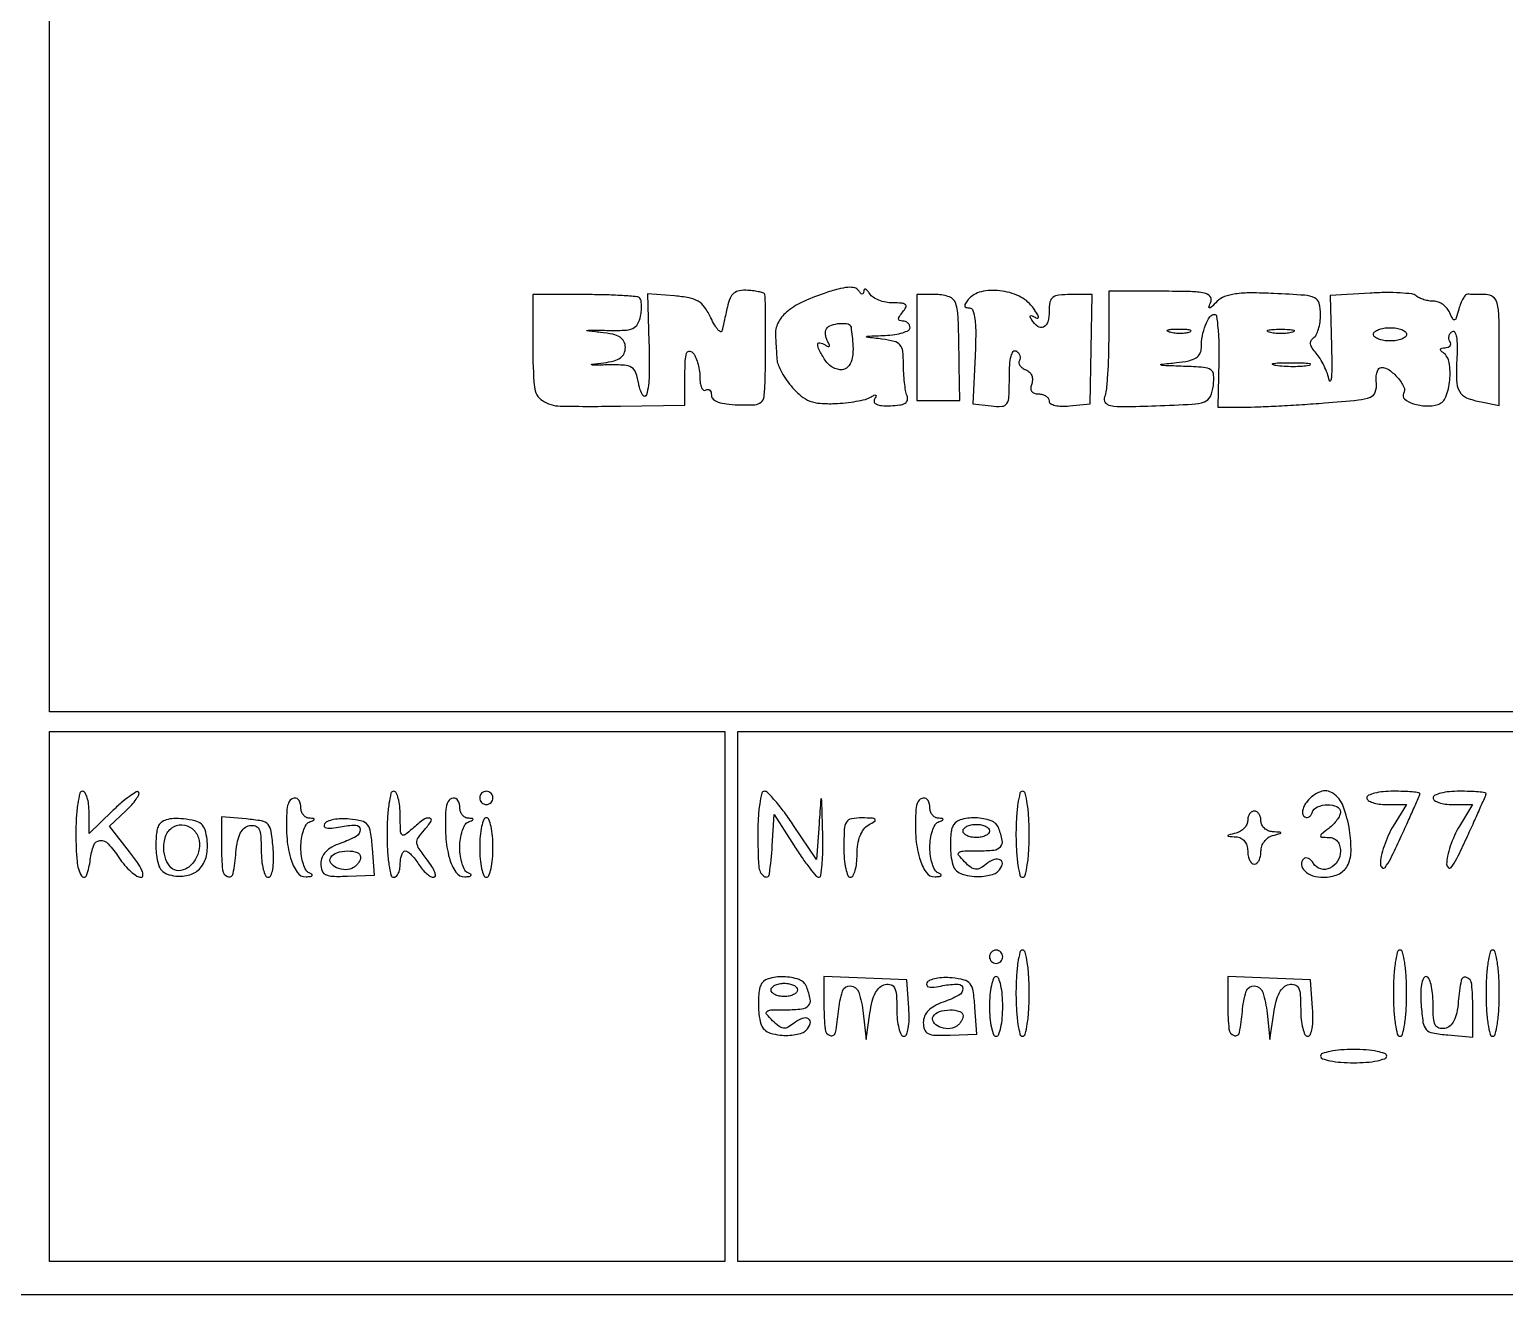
# Model space of a CAD drawing. Extents: x 0 to 836, y 5 to 589.
# Drawn here: x 786.7 to 805.54, y 4.74 to 20.9 of the extents above; entities that cross this region are included whole.
import ezdxf

# ---------------------------------------------------------------- set-up
doc = ezdxf.new("R2010")
doc.units = 0
doc.header["$MEASUREMENT"] = 0

msp = doc.modelspace()

# ---------------------------------------------------------------- linework, layer by layer
for points in [[(201.712326, 537.783562, -0.000001), (217.055896, 537.76491, -0.426088)], [(546.957638, 269.095817, -0.000001), (546.976289, 285.583213, -0.415883)], [(420.497259, 588.710259, 0.000013), (261.145696, 588.714318, 0.000021), (126.989856, 588.708632)], [(718.0002, 320.588723, -0.000011), (717.997333, 194.273324, -0.000202)], [(604.852986, 529.408162, -0.000002), (620.423836, 529.389509, -0.550615)], [(308.18842, 529.408162, -0.000002), (322.638019, 529.38951, -0.415836)], [(531.796111, 538.074638, -0.000002), (517.6951, 538.093291, -0.426056)], [(693.315638, 481.579418, -0.000002), (693.334294, 494.031443, -0.550517)], [(693.109162, 421.684687, -0.000002), (693.090507, 409.236574, -0.415775)], [(420.462, 4.7376), (836.1018, 4.7376), (836.1018, 4.9491, 0.047675), (836.091092, 5.061147, 0.173074), (836.05527, 5.121825, 0.144586), (835.98451, 5.152374, 0.030103), (835.848, 5.1606), (835.5942, 5.1606), (835.5942, 29.943407, 0.000223), (835.589332, 40.867792, 0.000628), (835.572933, 48.504221, 0.000026), (835.551504, 54.703733, 0.258997), (835.509671, 54.778456, -0.259848), (835.46748, 54.854103), (835.446278, 121.592707, -0.000059), (835.429914, 203.53197, -0.00002), (835.42504, 321.569549)], [(718.148241, 147.565102, 0.000075), (718.164575, 211.571705, 0.000026), (718.1694, 303.889409)], [(717.979042, 153.570589, -0.000014), (717.95733, 128.915092, -0.566366)]]:
    msp.add_lwpolyline(points, format="xyb")
for points in [[(835.1712, 30.2445), (835.1712, 12.1824), (811.0602, 12.1824), (786.9492, 12.1824), (786.9492, 30.2445), (786.9492, 48.3066), (811.0602, 48.3066), (835.1712, 48.3066)], [(795.5784, 8.5446), (795.5784, 5.1606), (791.2638, 5.1606), (786.9492, 5.1606), (786.9492, 8.5446), (786.9492, 11.9286), (791.2638, 11.9286), (795.5784, 11.9286)], [(821.1276, 8.5446), (821.1276, 5.1606), (808.4376, 5.1606), (795.7476, 5.1606), (795.7476, 8.5446), (795.7476, 11.9286), (808.4376, 11.9286), (821.1276, 11.9286)]]:
    msp.add_lwpolyline(points, close=True)
for points in [[(795.612675, 17.355239, -0.000821), (795.592381, 17.263435, -0.000846), (795.571985, 17.172608, -0.000816), (795.554043, 17.093937, -0.003609), (795.543068, 17.047704, -0.471345), (795.524551, 17.038769, -0.111391), (795.493097, 17.06284, -0.044346), (795.449641, 17.125404, -0.018289), (795.401786, 17.216904, 0.043862), (795.323505, 17.349602, 0.102941), (795.239303, 17.427261, 0.089285), (795.123345, 17.471137, 0.027568), (794.937397, 17.495168), (794.593757, 17.520436), (794.611446, 16.902968, -0.012269), (794.61319, 16.477812, -0.055288), (794.580811, 16.231866, -0.675767), (794.532085, 16.224955, -0.087197), (794.479857, 16.368402, 0.038334), (794.442806, 16.512394, 0.169425), (794.389639, 16.580316, 0.129362), (794.297016, 16.610364, 0.018838), (794.097363, 16.614104, -0.000883), (793.903059, 16.610766, -0.108813), (793.879097, 16.615657, -0.757288), (793.880051, 16.622252, -0.001639), (794.03445, 16.642058, 0.031255), (794.164531, 16.666644, 0.091294), (794.247166, 16.704679, 0.133319), (794.292978, 16.75993, 0.107206), (794.3094, 16.835643, 0.114442), (794.291337, 16.913528, 0.142549), (794.241504, 16.968216, 0.086504), (794.14852, 17.00493, 0.023651), (793.99215, 17.029553, -0.001618), (793.819567, 17.048985, -0.803548), (793.818905, 17.055484, -0.084506), (793.84916, 17.060057, -0.000821), (794.071012, 17.055567, 0.014046), (794.294772, 17.056958, 0.090207), (794.404926, 17.080924, 0.167152), (794.466491, 17.135511, 0.081603), (794.503051, 17.235262, 0.024992), (794.513555, 17.310623, 0.031121), (794.515414, 17.381302, 0.032392), (794.509587, 17.438971, 0.156239), (794.494688, 17.467912, 0.177753), (794.456425, 17.485625, 0.004794), (794.268742, 17.49919, 0.009404), (794.044867, 17.508992, 0.006237), (793.7877, 17.5122), (793.125, 17.5122), (793.125, 16.841101, 0.021405), (793.146797, 16.332175, 0.227177), (793.249295, 16.158189, 0.145059), (793.474593, 16.087622, 0.007446), (794.246962, 16.087204), (795.0708, 16.099027), (795.0708, 16.484133, -0.011059), (795.074893, 16.669149, -0.068344), (795.09195, 16.762511, -0.289156), (795.123478, 16.788567, -0.232323), (795.165975, 16.774065, -0.085529), (795.202527, 16.722293, -0.036907), (795.233192, 16.643309, -0.035134), (795.254129, 16.552383, -0.039038), (795.26115, 16.462588, 0.032826), (795.266394, 16.382799, 0.069672), (795.282895, 16.323264, 0.134558), (795.307175, 16.293054, 0.303828), (795.335175, 16.292036, -0.133816), (795.363293, 16.300351, -0.190457), (795.387455, 16.291395, -0.142476), (795.403757, 16.265184, -0.068447), (795.4092, 16.22561, 0.219742), (795.431638, 16.17702, 0.090761), (795.495826, 16.139879, 0.05639), (795.600946, 16.11517, 0.023002), (795.7476, 16.104562, 0.015923), (795.962437, 16.105771, 0.169158), (796.042723, 16.137153, 0.189489), (796.081437, 16.209998, 0.020882), (796.095331, 16.402094, 0.006055), (796.100279, 16.671973, 0.002455), (796.100762, 17.039793, 0.001282), (796.098495, 17.40794, 0.02991), (796.091339, 17.5122, 0.2785), (796.07768, 17.529385, 0.027591), (796.02519, 17.54567, 0.028489), (795.955475, 17.558983, 0.018524), (795.873816, 17.566739, 0.053337), (795.766818, 17.561501, 0.132075), (795.695661, 17.529883, 0.124437), (795.647401, 17.465395, 0.04476)], [(796.848911, 17.528218, 0.028753), (796.561192, 17.412433, 0.068005), (796.367805, 17.286866, 0.098404), (796.259142, 17.147701, 0.13246), (796.227, 16.991843, 0.000308), (796.231288, 16.921206, 0.000189), (796.23643, 16.837865, 0.000189), (796.241586, 16.755322, 0.000336), (796.245903, 16.68735, 0.081522), (796.262444, 16.615671, 0.027944), (796.3085, 16.519183, 0.026911), (796.372141, 16.416543, 0.028015), (796.445653, 16.322766, 0.043072), (796.557964, 16.215196, 0.079365), (796.667516, 16.152565, 0.07121), (796.799186, 16.123291, 0.028953), (796.983195, 16.119849, 0.016528), (797.124215, 16.130054, 0.017807), (797.260763, 16.149423, 0.017615), (797.376219, 16.174242, 0.076802), (797.440416, 16.201404, -0.020872), (797.486253, 16.227154, -0.228064), (797.506819, 16.2276, -0.407146), (797.512262, 16.213592, -0.037755), (797.493449, 16.177286, 0.237744), (797.49018, 16.139696, 0.201315), (797.518444, 16.110974, 0.082245), (797.587126, 16.09475, 0.024072), (797.695944, 16.092605, 0.024613), (797.817219, 16.10204, 0.104101), (797.885688, 16.125823, 0.209924), (797.913561, 16.165266, 0.142901), (797.908967, 16.220809, -0.049034), (797.891058, 16.285918, -0.014086), (797.87622, 16.389517, -0.01403), (797.866008, 16.507935, -0.014494), (797.8626, 16.625459, 0.02782), (797.853498, 16.788912, 0.151585), (797.818418, 16.869156, 0.155225), (797.744552, 16.914422, 0.029591), (797.58765, 16.943401, -0.000683), (797.392774, 16.967855, -0.602997), (797.390154, 16.97483, -0.202828), (797.403505, 16.981192, -0.000452), (797.62995, 16.991061, 0.025125), (797.751513, 17.002385, 0.039239), (797.854008, 17.025474, 0.04607), (797.926921, 17.055623, 0.278546), (797.9472, 17.0892, 0.111474), (797.939914, 17.121473, 0.100072), (797.919306, 17.148949, 0.094595), (797.888498, 17.16738, 0.087854), (797.852241, 17.1738, -0.088569), (797.813846, 17.180655, -0.31786), (797.800515, 17.200061, -0.147962), (797.81119, 17.233687, -0.022889), (797.853824, 17.290125, 0.05439), (797.89315, 17.349622, 0.337317), (797.887164, 17.383421, 0.170445), (797.843083, 17.402434, 0.017392), (797.727661, 17.40645, -0.047421), (797.637006, 17.415067, -0.046148), (797.548732, 17.44062, -0.049888), (797.475498, 17.478162, -0.108617), (797.431274, 17.522775, 0.031701), (797.402648, 17.5622, 0.121907), (797.378474, 17.580078, 0.339855), (797.362611, 17.57584, 0.157256), (797.355, 17.5545, -0.089364), (797.349363, 17.527906, -0.340758), (797.335639, 17.519923, -0.178781), (797.315497, 17.530507, -0.036095), (797.290255, 17.562965, 0.190241), (797.239524, 17.598118, 0.077292), (797.15426, 17.604586, 0.046517), (797.028876, 17.582865, 0.015152)], [(798.691488, 17.44875, 0.030436), (798.654906, 17.399031, 0.176762), (798.647805, 17.367801, 0.295537), (798.66355, 17.349147, 0.073892), (798.70492, 17.343, -0.318828), (798.750742, 17.310475, -0.054172), (798.776374, 17.200007, -0.032225), (798.786538, 17.016509, -0.009062), (798.778729, 16.72965), (798.7509, 16.1163), (798.98355, 16.089531, 0.04144), (799.122649, 16.085116, 0.242507), (799.183922, 16.120766, 0.132583), (799.211172, 16.207503, 0.010194), (799.2162, 16.454074, -0.016325), (799.221471, 16.615453, -0.045952), (799.239125, 16.726881, -0.096644), (799.266788, 16.785388, -0.390747), (799.30218, 16.792247, -0.07983), (799.331761, 16.766672, -0.091224), (799.350215, 16.734188, -0.100758), (799.354824, 16.699963, -0.122251), (799.344966, 16.669219, 0.172456), (799.338424, 16.63883, 0.119865), (799.351175, 16.605771, 0.090278), (799.382141, 16.574891, 0.059454), (799.42676, 16.551367, -0.098782), (799.471755, 16.522948, -0.103264), (799.501553, 16.479833, -0.101096), (799.511999, 16.427611, -0.090833), (799.501822, 16.373302, 0.072561), (799.489315, 16.31777, 0.166743), (799.499935, 16.276823, 0.171186), (799.533153, 16.251702, 0.077254), (799.587849, 16.2432, -0.064347), (799.639825, 16.236483, -0.082065), (799.683864, 16.216774, -0.098733), (799.713327, 16.187547, -0.149238), (799.7238, 16.15324, 0.267008), (799.742637, 16.120481, 0.072462), (799.800269, 16.097299, 0.052764), (799.884728, 16.086056, 0.031968), (799.985605, 16.08979), (800.247411, 16.1163), (800.260555, 16.814283), (800.2737, 17.512266), (799.99875, 17.512233, 0.025204), (799.847412, 17.504581, 0.139611), (799.772448, 17.474784, 0.181621), (799.735009, 17.414493, 0.049133), (799.7238, 17.3007, -0.062984), (799.706749, 17.16588, -0.213387), (799.652816, 17.098093, -0.287445), (799.580088, 17.104037, -0.094248), (799.504221, 17.186871, -0.029724), (799.482156, 17.22783, -0.394801), (799.48705, 17.242732, -0.249912), (799.507099, 17.242966, -0.018861), (799.555982, 17.215246, 0.216266), (799.580453, 17.212106, 0.419836), (799.588659, 17.227967, 0.066347), (799.564031, 17.278947, 0.015931), (799.509768, 17.355863, 0.123245), (799.339705, 17.493189, 0.080426), (799.095628, 17.56167, 0.084297), (798.854098, 17.548332, 0.164522)], [(800.485383, 16.948069, -0.007961), (800.481452, 16.705805, -0.009717), (800.469765, 16.479414, -0.008415), (800.453099, 16.29018, -0.065527), (800.432471, 16.204229, 0.256784), (800.441942, 16.135174, 0.192737), (800.508531, 16.094258, 0.046635), (800.679115, 16.0811, 0.004671), (801.088121, 16.09156, 0.004563), (801.553177, 16.112053, 0.071024), (801.709329, 16.14289, 0.203004), (801.784611, 16.211264, 0.07975), (801.823269, 16.34895, 0.044794), (801.826739, 16.48755, 0.237047), (801.789482, 16.551139, 0.125789), (801.698584, 16.58177, 0.009971), (801.442569, 16.595822, -0.000758), (801.181151, 16.605342, -0.111937), (801.152075, 16.613104, -0.739545), (801.153717, 16.621803, -0.001613), (801.35235, 16.643228, 0.02365), (801.508125, 16.667013, 0.085617), (801.601294, 16.703109, 0.141775), (801.65139, 16.757026, 0.117286), (801.6696, 16.833588, -0.044674), (801.683068, 16.984022, -0.049953), (801.723046, 17.123894, -0.057394), (801.778463, 17.227072, -0.245578), (801.8384, 17.2584, -0.37446), (801.864207, 17.235921, -0.011504), (801.881644, 17.084425, -0.017367), (801.892528, 16.893223, -0.01047), (801.892798, 16.666143), (801.8811, 16.073887), (802.2195, 16.07445, 0.009745), (802.395027, 16.078164, 0.002993), (802.659728, 16.090516, 0.002994), (802.955855, 16.107891, 0.003277), (803.242949, 16.128351, 0.004858), (803.675922, 16.166298, 0.067036), (803.82881, 16.202258, 0.218326), (803.892422, 16.267075, 0.114355), (803.906049, 16.381644, -0.039415), (803.903709, 16.458231, -0.062323), (803.914985, 16.522863, -0.086628), (803.937166, 16.566525, -0.236236), (803.967292, 16.5816, -0.15518), (804.069236, 16.54918, -0.060585), (804.179939, 16.44874, -0.062819), (804.257816, 16.33179, -0.259493), (804.254065, 16.24994, 0.376943), (804.266015, 16.179212, 0.093695), (804.378244, 16.118536, 0.066868), (804.542855, 16.089388, 0.087484), (804.69405, 16.109587, 0.230075), (804.794071, 16.204578, 0.065527), (804.843866, 16.419144, 0.064612), (804.836709, 16.643592, 0.197974), (804.758489, 16.770655, -0.050293), (804.729122, 16.796861, -0.287319), (804.725505, 16.816503, -0.257501), (804.741851, 16.829975, -0.04342), (804.783643, 16.834105, 0.075619), (804.822372, 16.84046, 0.150532), (804.847557, 16.858154, 0.184725), (804.855419, 16.884097, 0.121205), (804.845713, 16.914154, -0.100501), (804.833241, 16.94798, -0.098277), (804.834803, 16.984277, -0.097593), (804.850148, 17.017428, -0.097594), (804.876923, 17.042279, -0.436464), (804.907061, 17.033954, -0.075912), (804.928346, 16.971131, -0.040809), (804.938681, 16.861002, -0.017098), (804.935372, 16.71197, 0.018439), (804.929641, 16.418386, 0.120036), (804.966807, 16.276558, 0.174769), (805.058346, 16.194714, 0.050041), (805.24395, 16.14064), (805.4766, 16.097463), (805.4766, 16.804832, 0.005006), (805.47233, 17.231363, 0.053742), (805.450391, 17.402629, 0.17382), (805.39882, 17.481518, 0.163332), (805.3074, 17.5122, -0.00264), (805.237968, 17.512567, -0.002724), (805.169264, 17.513667, -0.002631), (805.109744, 17.515257, -0.011637), (805.07475, 17.517193, 0.230836), (805.046848, 17.506203, 0.049397), (805.014721, 17.463337, 0.042156), (804.983967, 17.401294, 0.02918), (804.959495, 17.326843, -0.009376), (804.927327, 17.214121, -0.224484), (804.905769, 17.190434, -0.389007), (804.882655, 17.198904, -0.018825), (804.844694, 17.27955, 0.074434), (804.80992, 17.336154, 0.062247), (804.758129, 17.38411, 0.064102), (804.69793, 17.416577, 0.091904), (804.638469, 17.4276, -0.040947), (804.577735, 17.432582, -0.032651), (804.513705, 17.447505, -0.03367), (804.455912, 17.469362, -0.068007), (804.41487, 17.495363, 0.14604), (804.357558, 17.520304, 0.014946), (804.208615, 17.533827, 0.01765), (804.026362, 17.538449, 0.013203), (803.825585, 17.531148), (803.31667, 17.499171), (803.332794, 16.850036, -0.005384), (803.336119, 16.613677, -0.016542), (803.331353, 16.453712, -0.104379), (803.319339, 16.410448, -0.706047), (803.305246, 16.4124, 0.036126), (803.279433, 16.503588, 0.024762), (803.237772, 16.602794, 0.025032), (803.18783, 16.694834, 0.045452), (803.136876, 16.763551, -0.037253), (803.086961, 16.828611, -0.101524), (803.065669, 16.882295, -0.159451), (803.071771, 16.925285, -0.140918), (803.102289, 16.958894, 0.138755), (803.136983, 16.996778, 0.042943), (803.16593, 17.069274, 0.039225), (803.185756, 17.159784, 0.034323), (803.1924, 17.256451, 0.061616), (803.174386, 17.402074, 0.228634), (803.116712, 17.471149, 0.089264), (802.988479, 17.503552, 0.005579), (802.596807, 17.526408, 0.011187), (802.302411, 17.533698, 0.034535), (802.103927, 17.520448, 0.052919), (801.966385, 17.48658, 0.108827), (801.873136, 17.4276, -0.004144), (801.794699, 17.351163, -0.193409), (801.774385, 17.343, -0.511619), (801.766713, 17.353634, -0.010014), (801.792946, 17.4276, 0.291785), (801.779683, 17.490776, 0.150418), (801.705816, 17.530884, 0.043925), (801.532557, 17.550204, 0.005815), (801.163201, 17.5545), (800.485566, 17.5545)], [(798.0318, 16.8354), (798.0318, 16.1586), (798.30675, 16.158885), (798.5817, 16.159171), (798.575743, 16.603035, 0.003857), (798.562935, 17.20901, 0.070132), (798.530509, 17.399185, 0.231938), (798.449979, 17.483115, 0.087786), (798.2856, 17.5122), (798.0318, 17.5122)], [(797.192673, 17.09625, -0.018175), (797.217003, 16.858633, -0.0608), (797.208289, 16.702516, -0.109113), (797.168033, 16.605844, -0.177602), (797.095866, 16.555692, -0.11144), (797.036033, 16.553668, -0.071644), (796.970098, 16.576341, -0.066401), (796.908317, 16.619232, -0.068381), (796.860641, 16.676435, -0.016415), (796.784584, 16.807617, -0.123551), (796.767199, 16.876641, -0.481866), (796.793037, 16.897263, -0.082464), (796.860471, 16.869621, 0.029004), (796.899273, 16.848646, 0.315645), (796.915843, 16.851557, 0.315645), (796.918754, 16.868127, 0.029004), (796.897779, 16.906929, -0.058853), (796.877933, 16.949524, -0.054781), (796.867945, 16.996618, -0.058737), (796.868735, 17.040943, -0.104989), (796.880986, 17.0751, -0.177142), (796.941349, 17.122587, -0.062124), (797.051357, 17.143954, -0.067392), (797.154357, 17.137061, -0.31785)], [(801.52316, 17.033708, -0.06278), (801.472574, 17.020301, -0.030339), (801.405649, 17.015406, -0.029507), (801.334299, 17.018737, -0.037336), (801.26936, 17.030573, -0.087174), (801.236732, 17.045491, -0.597527), (801.238216, 17.059037, -0.080377), (801.28313, 17.069272, -0.012823), (801.3735, 17.072707, -0.014395), (801.464878, 17.071205, -0.052471), (801.522155, 17.062544, -0.333666), (801.533056, 17.048835, -0.31318)], [(802.83285, 17.030883, -0.039571), (802.765401, 17.018852, -0.024357), (802.6848, 17.014924, -0.024357), (802.604199, 17.018852, -0.039571), (802.53675, 17.030883, -0.161593), (802.514827, 17.045122, -0.542911), (802.519169, 17.058208, -0.052887), (802.578882, 17.067228, -0.011065), (802.6848, 17.069573, -0.011065), (802.790718, 17.067228, -0.052887), (802.850431, 17.058208, -0.542911), (802.854773, 17.045122, -0.161593)], [(804.2922, 17.0046, -0.226478), (804.276732, 16.972204, -0.074992), (804.230072, 16.944851, -0.057076), (804.161692, 16.926186, -0.038131), (804.0807, 16.92, -0.038131), (803.999708, 16.926186, -0.057076), (803.931328, 16.944851, -0.074992), (803.884668, 16.972204, -0.226478), (803.8692, 17.0046, -0.226478), (803.884668, 17.036996, -0.074992), (803.931328, 17.064349, -0.057076), (803.999708, 17.083014, -0.038131), (804.0807, 17.0892, -0.038131), (804.161692, 17.083014, -0.057076), (804.230072, 17.064349, -0.074992), (804.276732, 17.036996, -0.226478)], [(803.045513, 16.606647, -0.031163), (802.956325, 16.595138, -0.015827), (802.843217, 16.591248, -0.015659), (802.725847, 16.594604, -0.022548), (802.622513, 16.605493, -0.075924), (802.580042, 16.618707, -0.720633), (802.581639, 16.630802, -0.040183), (802.660411, 16.639527, -0.006817), (802.8117, 16.642003, -0.00738), (802.963733, 16.640174, -0.030832), (803.05487, 16.632094, -0.49082), (803.061751, 16.619739, -0.248898)], [(787.2876, 10.6173, 0.021619), (787.302604, 10.270464, 0.108428), (787.360156, 10.08603, 0.635844), (787.42328, 10.091117, 0.060031), (787.472331, 10.293526, -0.056787), (787.515568, 10.477124, -0.29582), (787.5944, 10.537154, -0.229059), (787.700096, 10.495578, -0.039209), (787.8375, 10.32118, 0.028396), (787.910564, 10.224207, 0.034044), (787.99015, 10.14222, 0.036333), (788.064971, 10.084203, 0.147244), (788.119559, 10.067643, 0.413762), (788.145021, 10.092957, 0.10626), (788.131727, 10.15594, 0.046184), (788.074187, 10.258312, 0.016375), (787.97413, 10.393515), (787.715842, 10.71963), (787.924387, 10.915549, 0.020131), (788.001204, 10.993768, 0.03283), (788.058973, 11.066616, 0.035623), (788.094306, 11.126424, 0.322476), (788.089699, 11.154701, 0.345718), (788.058937, 11.1584, 0.019074), (787.972558, 11.101292, 0.022885), (787.867777, 11.018607, 0.013987), (787.751633, 10.912172), (787.4568, 10.626409), (787.4568, 10.896804, 0.029645), (787.450652, 11.000399, 0.046203), (787.431949, 11.087771, 0.058394), (787.404756, 11.148684, 0.264486), (787.3722, 11.1672, 0.345347), (787.338315, 11.140627, 0.022017), (787.312004, 11.008575, 0.024301), (787.293552, 10.831894, 0.013867)], [(791.2638, 10.6173, 0.013867), (791.269752, 10.402706, 0.024301), (791.288204, 10.226025, 0.022017), (791.314515, 10.093973, 0.345347), (791.3484, 10.0674, 0.191087), (791.380707, 10.080215, 0.088204), (791.408149, 10.117103, 0.068025), (791.426766, 10.171846, 0.048028), (791.433, 10.2366, -0.036145), (791.437691, 10.301401, -0.054652), (791.451873, 10.356097, -0.071555), (791.472625, 10.393566, -0.234711), (791.49725, 10.4058, -0.163755), (791.528745, 10.395201, -0.033519), (791.573666, 10.356097, -0.03201), (791.622, 10.301378, -0.025323), (791.667167, 10.2366, 0.035221), (791.714244, 10.17185, 0.03972), (791.768238, 10.117103, 0.043499), (791.820987, 10.078966, 0.135582), (791.862857, 10.0674, 0.401683), (791.882312, 10.086036, 0.103137), (791.874549, 10.133363, 0.051178), (791.837767, 10.205704, 0.023469), (791.776244, 10.291957, -0.016417), (791.67393, 10.431202, -0.127769), (791.646775, 10.506364, -0.172598), (791.66408, 10.574335, -0.036126), (791.740916, 10.672657, 0.041659), (791.827662, 10.786224, 0.55769), (791.809061, 10.824887, 0.186769), (791.727332, 10.802762, 0.025482), (791.587711, 10.688788, -0.022215), (791.492119, 10.609708, -0.386948), (791.455155, 10.613107, -0.180233), (791.435698, 10.661254, -0.006856), (791.433, 10.857988, 0.025861), (791.426867, 10.976477, 0.040934), (791.408149, 11.076369, 0.049486), (791.381067, 11.147037, 0.283755), (791.3484, 11.1672, 0.345347), (791.314515, 11.140627, 0.022017), (791.288204, 11.008575, 0.024301), (791.269752, 10.831894, 0.013867)], [(792.4482, 11.0826, 0.099038), (792.454659, 11.050313, 0.097945), (792.473051, 11.022851, 0.097945), (792.500513, 11.004459, 0.099038), (792.5328, 10.998, 0.099038), (792.565087, 11.004459, 0.097945), (792.592549, 11.022851, 0.097945), (792.610941, 11.050313, 0.099038), (792.6174, 11.0826, 0.099038), (792.610941, 11.114887, 0.097945), (792.592549, 11.142349, 0.097945), (792.565087, 11.160741, 0.099038), (792.5328, 11.1672, 0.099038), (792.500513, 11.160741, 0.097945), (792.473051, 11.142349, 0.097945), (792.454659, 11.114887, 0.099038)], [(796.0014, 10.6173, 0.015037), (796.01372, 10.207737, 0.212522), (796.079781, 10.080522, 0.579316), (796.149493, 10.108134, 0.019867), (796.187115, 10.46925), (796.2129, 10.8711), (796.4667, 10.469401, 0.010523), (796.568553, 10.315467, 0.015679), (796.664585, 10.185657, 0.010674), (796.748568, 10.083825, 0.217702), (796.78395, 10.067551, 0.377505), (796.808559, 10.089115, 0.011447), (796.824165, 10.23519, 0.017315), (796.833186, 10.41951, 0.01042), (796.83175, 10.63845, 0.000286), (796.820539, 11.039195, 0.091106), (796.813949, 11.070072, 0.791654), (796.806761, 11.068909, 0.000561), (796.784586, 10.752553), (796.75307, 10.295607), (796.459587, 10.731403, 0.012124), (796.341162, 10.89837, 0.017623), (796.228124, 11.039185, 0.013298), (796.129321, 11.147774, 0.20426), (796.083752, 11.1672, 0.349373), (796.051344, 11.141406, 0.019422), (796.025591, 11.005667, 0.023098), (796.007334, 10.828116, 0.014071)], [(799.3008, 10.6173, 0.013867), (799.306752, 10.402706, 0.024301), (799.325204, 10.226025, 0.022017), (799.351515, 10.093973, 0.345347), (799.3854, 10.0674, 0.345347), (799.419285, 10.093973, 0.022017), (799.445596, 10.226025, 0.024301), (799.464048, 10.402706, 0.013867), (799.47, 10.6173, 0.013867), (799.464048, 10.831894, 0.024301), (799.445596, 11.008575, 0.022017), (799.419285, 11.140627, 0.345347), (799.3854, 11.1672, 0.345347), (799.351515, 11.140627, 0.022017), (799.325204, 11.008575, 0.024301), (799.306752, 10.831894, 0.013867)], [(803.021503, 11.038256, 0.05147), (802.98544, 10.984379, 0.06873), (802.965294, 10.929151, 0.085989), (802.963323, 10.8811, 0.174334), (802.980427, 10.847906, 0.131406), (803.008511, 10.832979, 0.15914), (803.038089, 10.835602, 0.130241), (803.064757, 10.856431, 0.076562), (803.084132, 10.89225, -0.205698), (803.153143, 10.966513, -0.097947), (803.282882, 10.995664, -0.113751), (803.401147, 10.971595, -0.293924), (803.4462, 10.901577, -0.11302), (803.435927, 10.856708, -0.04167), (803.40271, 10.800464, -0.038672), (803.3548, 10.742892, -0.037549), (803.29815, 10.692767, 0.005777), (803.203577, 10.619239, 0.22845), (803.1924, 10.596052, 0.395521), (803.206058, 10.581487, 0.011517), (803.29815, 10.577691, -0.097114), (803.359244, 10.564554, -0.116), (803.406499, 10.529636, -0.105906), (803.436099, 10.474464, -0.070466), (803.4462, 10.403145, -0.136172), (803.409943, 10.272483, -0.149043), (803.312417, 10.184583, -0.177688), (803.195518, 10.174515, -0.190099), (803.103862, 10.242972, 0.055151), (803.072435, 10.283153, 0.088562), (803.037126, 10.308369, 0.123342), (803.003784, 10.315061, 0.186629), (802.977028, 10.303228, 0.229506), (802.950764, 10.227588, 0.177361), (802.990665, 10.148662, 0.112009), (803.094191, 10.088204, 0.076518), (803.229334, 10.0674, 0.100552), (803.415433, 10.105207, 0.167915), (803.532891, 10.211084, 0.12272), (803.581968, 10.395373, 0.042786), (803.562768, 10.671295, 0.051904), (803.482359, 10.975141, 0.154356), (803.350376, 11.142172, 0.247223), (803.190013, 11.160056, 0.126774)], [(803.7846, 11.0826, 0.254202), (803.802267, 11.050095, 0.063046), (803.858788, 11.022851, 0.049071), (803.940407, 11.004157, 0.031786), (804.037157, 10.998), (804.289713, 10.998), (804.122073, 10.72305, 0.030432), (804.05816, 10.602263, 0.025138), (804.004724, 10.466738, 0.025858), (803.968335, 10.337074, 0.05976), (803.957998, 10.2366, 0.217307), (803.98017, 10.190088, 0.426324), (804.016938, 10.194073, 0.049265), (804.08868, 10.308913, 0.006666), (804.211482, 10.565344, 0.00203), (804.307273, 10.774639, 0.003158), (804.387987, 10.95594, 0.000944), (804.456716, 11.113793, 0.102546), (804.4614, 11.136394, 0.378934), (804.450509, 11.148701, 0.007788), (804.361995, 11.158151, 0.014159), (804.25275, 11.164984, 0.008539), (804.123, 11.1672, 0.023598), (803.993313, 11.161076, 0.037669), (803.884005, 11.142349, 0.04382), (803.805839, 11.115351, 0.295869)], [(804.6306, 11.0826, 0.254202), (804.648267, 11.050095, 0.063046), (804.704788, 11.022851, 0.049071), (804.786407, 11.004157, 0.031786), (804.883157, 10.998), (805.135713, 10.998), (804.968073, 10.72305, 0.030432), (804.90416, 10.602263, 0.025138), (804.850724, 10.466738, 0.025858), (804.814335, 10.337074, 0.05976), (804.803998, 10.2366, 0.217307), (804.82617, 10.190088, 0.426324), (804.862938, 10.194073, 0.049265), (804.93468, 10.308913, 0.006666), (805.057482, 10.565344, 0.00203), (805.153273, 10.774639, 0.003158), (805.233987, 10.95594, 0.000944), (805.302716, 11.113793, 0.102546), (805.3074, 11.136394, 0.378934), (805.296509, 11.148701, 0.007788), (805.207995, 11.158151, 0.014159), (805.09875, 11.164984, 0.008539), (804.969, 11.1672, 0.023598), (804.839313, 11.161076, 0.037669), (804.730005, 11.142349, 0.04382), (804.651839, 11.115351, 0.295869)], [(789.985058, 10.93455, 0.030637), (789.983531, 10.591581, 0.054933), (790.03017, 10.31416, 0.079173), (790.114867, 10.131575, 0.261749), (790.229062, 10.074079, 0.020651), (790.285404, 10.078986, 0.190541), (790.30645, 10.090613, 0.446929), (790.304192, 10.105441, 0.048932), (790.26975, 10.123429, -0.169939), (790.229052, 10.159138, -0.049808), (790.195064, 10.236403, -0.043775), (790.171782, 10.337024, -0.034987), (790.164, 10.4481, -0.034987), (790.171782, 10.559176, -0.043775), (790.195064, 10.659797, -0.049808), (790.229052, 10.737062, -0.169939), (790.26975, 10.772771, 0.009076), (790.32557, 10.796482, 0.295955), (790.3332, 10.808244, 0.382689), (790.325027, 10.817358, 0.011437), (790.26975, 10.822121, -0.116386), (790.229397, 10.834374, -0.093931), (790.195064, 10.864115, -0.086824), (790.171985, 10.906723, -0.080979), (790.164, 10.9557, 0.128166), (790.13977, 11.048672, 0.303474), (790.078973, 11.07968, 0.243401), (790.014436, 11.035984, 0.108525)], [(792.015458, 10.93455, 0.030637), (792.013931, 10.591581, 0.054933), (792.06057, 10.31416, 0.079173), (792.145267, 10.131575, 0.261749), (792.259462, 10.074079, 0.020651), (792.315804, 10.078986, 0.190541), (792.33685, 10.090613, 0.446929), (792.334592, 10.105441, 0.048932), (792.30015, 10.123429, -0.169939), (792.259452, 10.159138, -0.049808), (792.225464, 10.236403, -0.043775), (792.202182, 10.337024, -0.034987), (792.1944, 10.4481, -0.034987), (792.202182, 10.559176, -0.043775), (792.225464, 10.659797, -0.049808), (792.259452, 10.737062, -0.169939), (792.30015, 10.772771, 0.009076), (792.35597, 10.796482, 0.295955), (792.3636, 10.808244, 0.382689), (792.355427, 10.817358, 0.011437), (792.30015, 10.822121, -0.116386), (792.259797, 10.834374, -0.093931), (792.225464, 10.864115, -0.086824), (792.202385, 10.906723, -0.080979), (792.1944, 10.9557, 0.128166), (792.17017, 11.048672, 0.303474), (792.109373, 11.07968, 0.243401), (792.044836, 11.035984, 0.108525)], [(798.022058, 10.93455, 0.030637), (798.020531, 10.591581, 0.054933), (798.06717, 10.31416, 0.079173), (798.151867, 10.131575, 0.261749), (798.266062, 10.074079, 0.020651), (798.322404, 10.078986, 0.190541), (798.34345, 10.090613, 0.446929), (798.341192, 10.105441, 0.048932), (798.30675, 10.123429, -0.169939), (798.266052, 10.159138, -0.049808), (798.232064, 10.236403, -0.043775), (798.208782, 10.337024, -0.034987), (798.201, 10.4481, -0.034987), (798.208782, 10.559176, -0.043775), (798.232064, 10.659797, -0.049808), (798.266052, 10.737062, -0.169939), (798.30675, 10.772771, 0.009076), (798.36257, 10.796482, 0.295955), (798.3702, 10.808244, 0.382689), (798.362027, 10.817358, 0.011437), (798.30675, 10.822121, -0.116386), (798.266397, 10.834374, -0.093931), (798.232064, 10.864115, -0.086824), (798.208985, 10.906723, -0.080979), (798.201, 10.9557, 0.128166), (798.17677, 11.048672, 0.303474), (798.115973, 11.07968, 0.243401), (798.051436, 11.035984, 0.108525)], [(788.338209, 10.71445, 0.057028), (788.321579, 10.649985, 0.020564), (788.312356, 10.555617, 0.020084), (788.31066, 10.450486, 0.0225), (788.317641, 10.349496, 0.043701), (788.34205, 10.22992, 0.115386), (788.385077, 10.154502, 0.123522), (788.455041, 10.108986, 0.053866), (788.563841, 10.084273, 0.102801), (788.744624, 10.100434, 0.142171), (788.880388, 10.188703, 0.129355), (788.956026, 10.343471, 0.078023), (788.964563, 10.548734, 0.045577), (788.938299, 10.674889, 0.140104), (788.891337, 10.747397, 0.123896), (788.809273, 10.789199, 0.032139), (788.661768, 10.813054, 0.031282), (788.537589, 10.817219, 0.066798), (788.443041, 10.801727, 0.093356), (788.377036, 10.767198, 0.134869)], [(789.1488, 10.453207, 0.02348), (789.162512, 10.161375, 0.28731), (789.227453, 10.076558, 0.463162), (789.296675, 10.11525, 0.02772), (789.334043, 10.383946, -0.027614), (789.354335, 10.530087, -0.068885), (789.389277, 10.631854, -0.101082), (789.440227, 10.696194, -0.128769), (789.50835, 10.72855, -0.121912), (789.582312, 10.724453, -0.211929), (789.627885, 10.684832, -0.094469), (789.650857, 10.59453, -0.015182), (789.6564, 10.412003, 0.024519), (789.66288, 10.279944, 0.039008), (789.68268, 10.168627, 0.046151), (789.711268, 10.089388, 0.29089), (789.745864, 10.0674, 0.301641), (789.780495, 10.090384, 0.056128), (789.803211, 10.1674, 0.041131), (789.813815, 10.281768, 0.02062), (789.809314, 10.42695, 0.017035), (789.785395, 10.651133, 0.147749), (789.743693, 10.741173, 0.168139), (789.661487, 10.787212, 0.023701), (789.46605, 10.812757), (789.1488, 10.839014)], [(790.463834, 10.750242, 0.258277), (790.462278, 10.717895, 0.238358), (790.489028, 10.697754, 0.075247), (790.556984, 10.695907, 0.018592), (790.667394, 10.713749, -0.048205), (790.864012, 10.733687, -0.409758), (790.921573, 10.67753, -0.281609), (790.870755, 10.590606, -0.039352), (790.6716, 10.503077, 0.04075), (790.559709, 10.453527, 0.075628), (790.480797, 10.393624, 0.093771), (790.434144, 10.322961, 0.099458), (790.4178, 10.24161, 0.08726), (790.433591, 10.151814, 0.19926), (790.479193, 10.102025, 0.103452), (790.570959, 10.080564, 0.015683), (790.760379, 10.082041), (791.102957, 10.095465), (791.077629, 10.440983, 0.018759), (791.05487, 10.645755, 0.13038), (791.015259, 10.737518, 0.167207), (790.94005, 10.786006, 0.03615), (790.78529, 10.812418, 0.032196), (790.679082, 10.81586, 0.039793), (790.58072, 10.804845, 0.044154), (790.502685, 10.782464, 0.163858)], [(792.4482, 10.4481, 0.020945), (792.454315, 10.302186, 0.033738), (792.473051, 10.179231, 0.036969), (792.499932, 10.089991, 0.31052), (792.5328, 10.0674, 0.31052), (792.565668, 10.089991, 0.036969), (792.592549, 10.179231, 0.033738), (792.611285, 10.302186, 0.020945), (792.6174, 10.4481, 0.020945), (792.611285, 10.594014, 0.033738), (792.592549, 10.716969, 0.036969), (792.565668, 10.806209, 0.31052), (792.5328, 10.8288, 0.31052), (792.499932, 10.806209, 0.036969), (792.473051, 10.716969, 0.033738), (792.454315, 10.594014, 0.020945)], [(797.1012, 10.4481, 0.020945), (797.107315, 10.302186, 0.033738), (797.126051, 10.179231, 0.036969), (797.152932, 10.089991, 0.31052), (797.1858, 10.0674, 0.275647), (797.218417, 10.08686, 0.053257), (797.245549, 10.153145, 0.043137), (797.264261, 10.247451, 0.027422), (797.2704, 10.359296, -0.03612), (797.279848, 10.489907, -0.057255), (797.308525, 10.59823, -0.069138), (797.35522, 10.681467, -0.098841), (797.41845, 10.737424, 0.018559), (797.495885, 10.786461, 0.461747), (797.498201, 10.808646, 0.19488), (797.466796, 10.822848, 0.007178), (797.33385, 10.826227, 0.045223), (797.198045, 10.815432, 0.21563), (797.135132, 10.7729, 0.126356), (797.106902, 10.681702, 0.012203)], [(798.488136, 10.709046, 0.058637), (798.47228, 10.64676, 0.020187), (798.463747, 10.55403, 0.019741), (798.462508, 10.45009, 0.021616), (798.469641, 10.349496, 0.044252), (798.494935, 10.226277, 0.125604), (798.539745, 10.151659, 0.124315), (798.61515, 10.107201, 0.042923), (798.740056, 10.081936, 0.036876), (798.839654, 10.077944, 0.037685), (798.938024, 10.088708, 0.040455), (799.021462, 10.111369, 0.110279), (799.072816, 10.143976, 0.115271), (799.125588, 10.228926, 0.355707), (799.103588, 10.28788, 0.226376), (799.021305, 10.294882, 0.083282), (798.917899, 10.234773, -0.047259), (798.842077, 10.183092, -0.154659), (798.783284, 10.171361, -0.136184), (798.723855, 10.195143, -0.033524), (798.643925, 10.265017, -0.026378), (798.567823, 10.349603, -0.413653), (798.5715, 10.38465, -0.165238), (798.621585, 10.403177, -0.006698), (798.817371, 10.4058, 0.025257), (799.018347, 10.415959, 0.185071), (799.102799, 10.45854, 0.23801), (799.125239, 10.539479, 0.042412), (799.080249, 10.694981, 0.220054), (798.981572, 10.790892, 0.078719), (798.783755, 10.827065, 0.07952), (798.586222, 10.800244, 0.231699)], [(798.9624, 10.6596, -0.191087), (798.949585, 10.627293, -0.088204), (798.912697, 10.599851, -0.068025), (798.857954, 10.581234, -0.048028), (798.7932, 10.575, -0.048028), (798.728446, 10.581234, -0.068025), (798.673702, 10.599851, -0.088204), (798.636815, 10.627293, -0.191087), (798.624, 10.6596, -0.191087), (798.636815, 10.691907, -0.088204), (798.673702, 10.719349, -0.068025), (798.728446, 10.737966, -0.048028), (798.7932, 10.7442, -0.048028), (798.857954, 10.737966, -0.068025), (798.912697, 10.719349, -0.088204), (798.949585, 10.691907, -0.191087)], [(802.2618, 10.792703, -0.112012), (802.250677, 10.743675, -0.075733), (802.21831, 10.696096, -0.07028), (802.170336, 10.657148, -0.071619), (802.11375, 10.633317, 0.001923), (802.014245, 10.606904, 0.339035), (802.008, 10.598753, 0.392517), (802.014435, 10.591819, 0.002113), (802.11375, 10.584814, -0.099242), (802.173415, 10.568684, -0.104863), (802.220917, 10.530987, -0.097744), (802.251325, 10.47481, -0.07546), (802.2618, 10.4058, 0.048028), (802.268034, 10.341046, 0.068025), (802.286651, 10.286303, 0.088204), (802.314093, 10.249415, 0.191087), (802.3464, 10.2366, 0.185265), (802.378697, 10.248992, 0.090065), (802.406149, 10.28448, 0.069914), (802.424756, 10.337224, 0.04993), (802.431, 10.399597, -0.084769), (802.442132, 10.464788, -0.073873), (802.47449, 10.526078, -0.075402), (802.522484, 10.574232, -0.09552), (802.57905, 10.601283, 0.001923), (802.678555, 10.627696, 0.339035), (802.6848, 10.635847, 0.392517), (802.678365, 10.642781, 0.002113), (802.57905, 10.649786, -0.082928), (802.522503, 10.663126, -0.087338), (802.47449, 10.693994, -0.093499), (802.442314, 10.737324, -0.113553), (802.431, 10.7865, 0.064853), (802.424681, 10.835014, 0.082425), (802.406149, 10.876123, 0.098894), (802.378663, 10.903623, 0.148195), (802.3464, 10.9134, 0.141312), (802.314139, 10.904096, 0.099808), (802.286651, 10.877945, 0.084796), (802.268136, 10.838836, 0.06835)], [(788.853989, 10.57094, -0.116309), (788.864619, 10.430876, -0.098663), (788.813273, 10.291304, -0.105196), (788.716083, 10.188806, -0.151736), (788.597592, 10.152, -0.199576), (788.506598, 10.189827, -0.105901), (788.439405, 10.294237, -0.086149), (788.411802, 10.438584, -0.081278), (788.433483, 10.586918, -0.158346), (788.51412, 10.699532, -0.169927), (788.643122, 10.739248, -0.162904), (788.772853, 10.690276, -0.145908)], [(790.9254, 10.326193, -0.093122), (790.91892, 10.291702, -0.052973), (790.899359, 10.253876, -0.050381), (790.870659, 10.218659, -0.058255), (790.836749, 10.191796, -0.142134), (790.735616, 10.163676, -0.101278), (790.620033, 10.18868, -0.138857), (790.546116, 10.249795, -0.297747), (790.544331, 10.320602, -0.180218), (790.623099, 10.381812, -0.072461), (790.759819, 10.403783, -0.083254), (790.88282, 10.38501, -0.323974)], [(798.9624, 9.0522, 0.099038), (798.968859, 9.019913, 0.097945), (798.987251, 8.992451, 0.097945), (799.014713, 8.974059, 0.099038), (799.047, 8.9676, 0.099038), (799.079287, 8.974059, 0.097945), (799.106749, 8.992451, 0.097945), (799.125141, 9.019913, 0.099038), (799.1316, 9.0522, 0.099038), (799.125141, 9.084487, 0.097945), (799.106749, 9.111949, 0.097945), (799.079287, 9.130341, 0.099038), (799.047, 9.1368, 0.099038), (799.014713, 9.130341, 0.097945), (798.987251, 9.111949, 0.097945), (798.968859, 9.084487, 0.099038)], [(799.3008, 8.5869, 0.013867), (799.306752, 8.372306, 0.024301), (799.325204, 8.195625, 0.022017), (799.351515, 8.063573, 0.345347), (799.3854, 8.037, 0.345347), (799.419285, 8.063573, 0.022017), (799.445596, 8.195625, 0.024301), (799.464048, 8.372306, 0.013867), (799.47, 8.5869, 0.013867), (799.464048, 8.801494, 0.024301), (799.445596, 8.978175, 0.022017), (799.419285, 9.110227, 0.345347), (799.3854, 9.1368, 0.345347), (799.351515, 9.110227, 0.022017), (799.325204, 8.978175, 0.024301), (799.306752, 8.801494, 0.013867)], [(804.123, 8.5869, 0.013867), (804.128952, 8.372306, 0.024301), (804.147404, 8.195625, 0.022017), (804.173715, 8.063573, 0.345347), (804.2076, 8.037, 0.345347), (804.241485, 8.063573, 0.022017), (804.267796, 8.195625, 0.024301), (804.286248, 8.372306, 0.013867), (804.2922, 8.5869, 0.013867), (804.286248, 8.801494, 0.024301), (804.267796, 8.978175, 0.022017), (804.241485, 9.110227, 0.345347), (804.2076, 9.1368, 0.345347), (804.173715, 9.110227, 0.022017), (804.147404, 8.978175, 0.024301), (804.128952, 8.801494, 0.013867)], [(805.3074, 8.5869, 0.013867), (805.313352, 8.372306, 0.024301), (805.331804, 8.195625, 0.022017), (805.358115, 8.063573, 0.345347), (805.392, 8.037, 0.345347), (805.425885, 8.063573, 0.022017), (805.452196, 8.195625, 0.024301), (805.470648, 8.372306, 0.013867), (805.4766, 8.5869, 0.013867), (805.470648, 8.801494, 0.024301), (805.452196, 8.978175, 0.022017), (805.425885, 9.110227, 0.345347), (805.392, 9.1368, 0.345347), (805.358115, 9.110227, 0.022017), (805.331804, 8.978175, 0.024301), (805.313352, 8.801494, 0.013867)], [(796.034736, 8.678646, 0.058637), (796.01888, 8.61636, 0.020187), (796.010347, 8.52363, 0.019741), (796.009108, 8.41969, 0.021616), (796.016241, 8.319096, 0.044252), (796.041535, 8.195877, 0.125604), (796.086345, 8.121259, 0.124315), (796.16175, 8.076801, 0.042923), (796.286656, 8.051536, 0.036876), (796.386254, 8.047544, 0.037685), (796.484624, 8.058308, 0.040455), (796.568062, 8.080969, 0.110279), (796.619416, 8.113576, 0.115271), (796.672188, 8.198526, 0.355707), (796.650188, 8.25748, 0.226376), (796.567905, 8.264482, 0.083282), (796.464499, 8.204373, -0.047259), (796.388677, 8.152692, -0.154659), (796.329884, 8.140961, -0.136184), (796.270455, 8.164743, -0.033524), (796.190525, 8.234617, -0.026378), (796.114423, 8.319203, -0.413653), (796.1181, 8.35425, -0.165238), (796.168185, 8.372777, -0.006698), (796.363971, 8.3754, 0.025257), (796.564947, 8.385559, 0.185071), (796.649399, 8.42814, 0.23801), (796.671839, 8.509079, 0.042412), (796.626849, 8.664581, 0.220054), (796.528172, 8.760492, 0.078719), (796.330355, 8.796665, 0.07952), (796.132822, 8.769844, 0.231699)], [(796.509, 8.6292, -0.191087), (796.496185, 8.596893, -0.088204), (796.459297, 8.569451, -0.068025), (796.404554, 8.550834, -0.048028), (796.3398, 8.5446, -0.048028), (796.275046, 8.550834, -0.068025), (796.220302, 8.569451, -0.088204), (796.183415, 8.596893, -0.191087), (796.1706, 8.6292, -0.191087), (796.183415, 8.661507, -0.088204), (796.220302, 8.688949, -0.068025), (796.275046, 8.707566, -0.048028), (796.3398, 8.7138, -0.048028), (796.404554, 8.707566, -0.068025), (796.459297, 8.688949, -0.088204), (796.496185, 8.661507, -0.191087)], [(796.8474, 8.419177, 0.023653), (796.86113, 8.12911, 0.292727), (796.926127, 8.046074, 0.457092), (796.995419, 8.08578, 0.027606), (797.032643, 8.35425, -0.055487), (797.083021, 8.611428, -0.346227), (797.186469, 8.682182, -0.307215), (797.292463, 8.599432, -0.051227), (797.349073, 8.3331), (797.385446, 7.9947), (797.433673, 8.332281, -0.026679), (797.463877, 8.485007, -0.061059), (797.506305, 8.594216, -0.087556), (797.561452, 8.664226, -0.136054), (797.62995, 8.698034, -0.12185), (797.703921, 8.694001, -0.212152), (797.749493, 8.654427, -0.094515), (797.77246, 8.564159, -0.01517), (797.778, 8.381603, 0.024519), (797.78448, 8.249544, 0.039008), (797.80428, 8.138227, 0.046151), (797.832868, 8.058988, 0.29089), (797.867464, 8.037, 0.301641), (797.902095, 8.059984, 0.056128), (797.924811, 8.137, 0.041131), (797.935415, 8.251368, 0.02062), (797.930914, 8.39655), (797.9049, 8.7561), (797.37615, 8.778727), (796.8474, 8.801355)], [(798.162434, 8.719842, 0.258277), (798.160878, 8.687495, 0.238358), (798.187628, 8.667354, 0.075247), (798.255584, 8.665507, 0.018592), (798.365994, 8.683349, -0.048205), (798.562612, 8.703287, -0.409758), (798.620173, 8.64713, -0.281609), (798.569355, 8.560206, -0.039352), (798.3702, 8.472677, 0.04075), (798.258309, 8.423127, 0.075628), (798.179397, 8.363224, 0.093771), (798.132744, 8.292561, 0.099458), (798.1164, 8.21121, 0.08726), (798.132191, 8.121414, 0.19926), (798.177793, 8.071625, 0.103452), (798.269559, 8.050164, 0.015683), (798.458979, 8.051641), (798.801557, 8.065065), (798.776229, 8.410583, 0.018759), (798.75347, 8.615355, 0.13038), (798.713859, 8.707118, 0.167207), (798.63865, 8.755606, 0.03615), (798.48389, 8.782018, 0.032196), (798.377682, 8.78546, 0.039793), (798.27932, 8.774445, 0.044154), (798.201285, 8.752064, 0.163858)], [(798.9624, 8.4177, 0.020945), (798.968515, 8.271786, 0.033738), (798.987251, 8.148831, 0.036969), (799.014132, 8.059591, 0.31052), (799.047, 8.037, 0.31052), (799.079868, 8.059591, 0.036969), (799.106749, 8.148831, 0.033738), (799.125485, 8.271786, 0.020945), (799.1316, 8.4177, 0.020945), (799.125485, 8.563614, 0.033738), (799.106749, 8.686569, 0.036969), (799.079868, 8.775809, 0.31052), (799.047, 8.7984, 0.31052), (799.014132, 8.775809, 0.036969), (798.987251, 8.686569, 0.033738), (798.968515, 8.563614, 0.020945)], [(802.008, 8.419177, 0.023653), (802.02173, 8.12911, 0.292727), (802.086727, 8.046074, 0.457092), (802.156019, 8.08578, 0.027606), (802.193243, 8.35425, -0.055487), (802.243621, 8.611428, -0.346227), (802.347069, 8.682182, -0.307215), (802.453063, 8.599432, -0.051227), (802.509673, 8.3331), (802.546046, 7.9947), (802.594273, 8.332281, -0.026679), (802.624477, 8.485007, -0.061059), (802.666905, 8.594216, -0.087556), (802.722052, 8.664226, -0.136054), (802.79055, 8.698034, -0.12185), (802.864521, 8.694001, -0.212152), (802.910093, 8.654427, -0.094515), (802.93306, 8.564159, -0.01517), (802.9386, 8.381603, 0.024519), (802.94508, 8.249544, 0.039008), (802.96488, 8.138227, 0.046151), (802.993468, 8.058988, 0.29089), (803.028064, 8.037, 0.301641), (803.062695, 8.059984, 0.056128), (803.085411, 8.137, 0.041131), (803.096015, 8.251368, 0.02062), (803.091514, 8.39655), (803.0655, 8.7561), (802.53675, 8.778727), (802.008, 8.801355)], [(804.477686, 8.43885, 0.017035), (804.501605, 8.214667, 0.147749), (804.543307, 8.124627, 0.168139), (804.625513, 8.078588, 0.023701), (804.82095, 8.053043), (805.1382, 8.026786), (805.1382, 8.412593, 0.02348), (805.124488, 8.704425, 0.28731), (805.059547, 8.789242, 0.463162), (804.990325, 8.75055, 0.02772), (804.952957, 8.481854, -0.027614), (804.932665, 8.335713, -0.068885), (804.897723, 8.233946, -0.101082), (804.846773, 8.169606, -0.128769), (804.77865, 8.13725, -0.121912), (804.704688, 8.141347, -0.211929), (804.659115, 8.180968, -0.094469), (804.636143, 8.27127, -0.015182), (804.6306, 8.453797, 0.024519), (804.62412, 8.585856, 0.039008), (804.60432, 8.697173, 0.046151), (804.575732, 8.776412, 0.29089), (804.541136, 8.7984, 0.301641), (804.506505, 8.775416, 0.056128), (804.483789, 8.6984, 0.041131), (804.473185, 8.584032, 0.02062)], [(798.624, 8.295793, -0.093122), (798.61752, 8.261302, -0.052973), (798.597959, 8.223476, -0.050381), (798.569259, 8.188259, -0.058255), (798.535349, 8.161396, -0.142134), (798.434216, 8.133276, -0.101278), (798.318633, 8.15828, -0.138857), (798.244716, 8.219395, -0.297747), (798.242931, 8.290202, -0.180218), (798.321699, 8.351412, -0.072461), (798.458419, 8.373383, -0.083254), (798.58142, 8.35461, -0.323974)], [(803.1924, 7.7832, 0.322437), (803.216135, 7.750221, 0.031449), (803.316656, 7.723451, 0.03053), (803.45326, 7.704709, 0.01883), (803.6154, 7.6986, 0.01883), (803.77754, 7.704709, 0.03053), (803.914144, 7.723451, 0.031449), (804.014665, 7.750221, 0.322437), (804.0384, 7.7832, 0.322437), (804.014665, 7.816179, 0.031449), (803.914144, 7.842949, 0.03053), (803.77754, 7.861691, 0.01883), (803.6154, 7.8678, 0.01883), (803.45326, 7.861691, 0.03053), (803.316656, 7.842949, 0.031449), (803.216135, 7.816179, 0.322437)]]:
    msp.add_lwpolyline(points, format="xyb", close=True)

doc.saveas('drawing.dxf')
